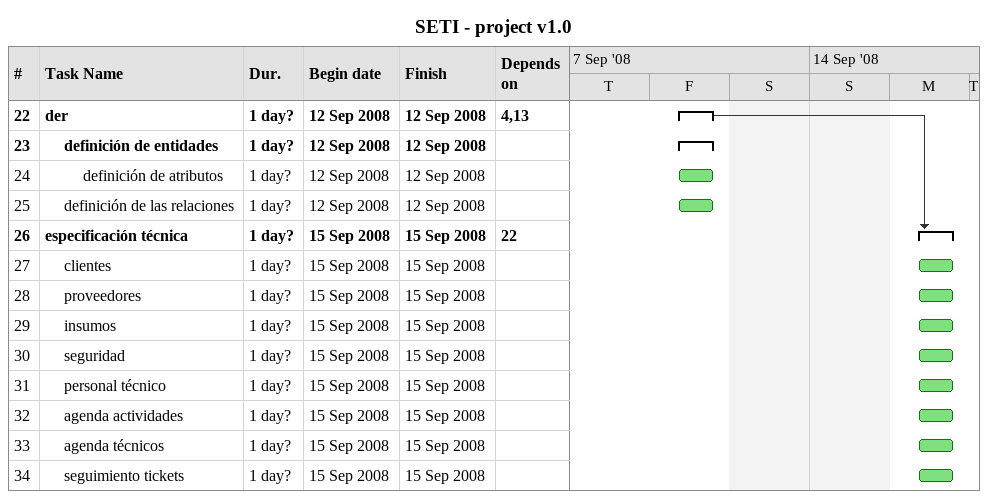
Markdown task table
SETI - project v1.0

| ID | Level | Task | Duration | Start | Finish | Predecessors |
|---|---|---|---|---|---|---|
| 22 | 1 | **der** | 1d? | 2008-09-12 | 2008-09-12 | 4, 13 |
| 23 | 2 | **definición de entidades** | 1d? | 2008-09-12 | 2008-09-12 |  |
| 24 | 3 | definición de atributos | 1d? | 2008-09-12 | 2008-09-12 |  |
| 25 | 2 | definición de las relaciones | 1d? | 2008-09-12 | 2008-09-12 |  |
| 26 | 1 | **especificación técnica** | 1d? | 2008-09-15 | 2008-09-15 | 22 |
| 27 | 2 | clientes | 1d? | 2008-09-15 | 2008-09-15 |  |
| 28 | 2 | proveedores | 1d? | 2008-09-15 | 2008-09-15 |  |
| 29 | 2 | insumos | 1d? | 2008-09-15 | 2008-09-15 |  |
| 30 | 2 | seguridad | 1d? | 2008-09-15 | 2008-09-15 |  |
| 31 | 2 | personal técnico | 1d? | 2008-09-15 | 2008-09-15 |  |
| 32 | 2 | agenda actividades | 1d? | 2008-09-15 | 2008-09-15 |  |
| 33 | 2 | agenda técnicos | 1d? | 2008-09-15 | 2008-09-15 |  |
| 34 | 2 | seguimiento tickets | 1d? | 2008-09-15 | 2008-09-15 |  |
